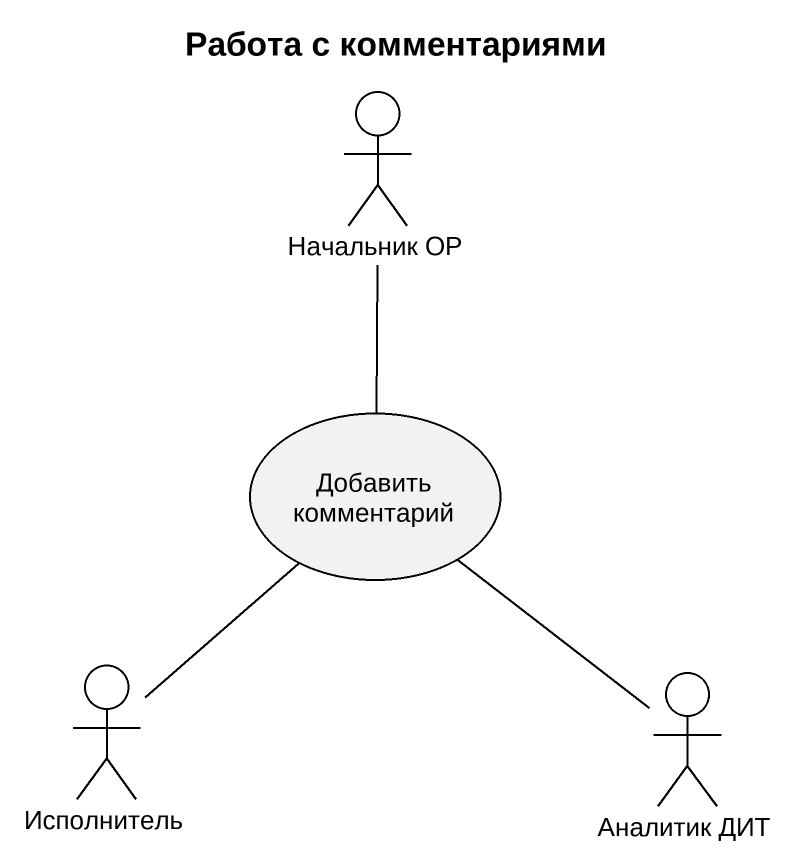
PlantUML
@startuml
title Работа с комментариями
actor "Начальник ОР" as Начальник_ОР
usecase "Добавить комментарий" as Добавить_комментарий
actor Исполнитель
actor "Аналитик ДИТ" as Аналитик_ДИТ
Начальник_ОР -- Добавить_комментарий
Исполнитель -up- Добавить_комментарий
Аналитик_ДИТ -up- Добавить_комментарий
@enduml
